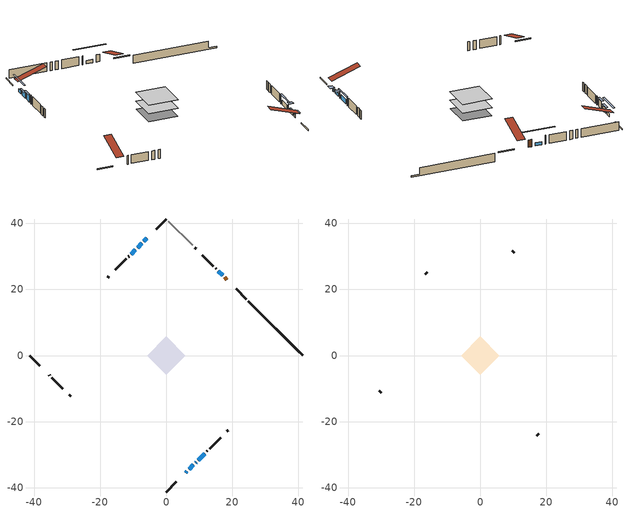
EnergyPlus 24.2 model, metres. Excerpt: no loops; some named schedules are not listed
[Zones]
conditioned space
 floor outside (Floor1 construction): -1.45,0 0,1.45 1.45,0 0,-1.45 z1.28
 floor adiabatic (AdiabaticFloorConstruction): -5.82,0 0,5.82 5.82,0 0,-5.82 z1.28
 floor foundation (Slab1 construction): -5.64,0 0,5.64 5.64,0 0,-5.64 z-1.01
 wall outside (RimJoist1 construction): 0,-41.32 3.08,-38.24 / -41.32,0 -38.24,-3.08 / 0,41.32 -3.08,38.24 / 24.24,17.08 21.16,20.16 z1.28:1.58
 wall outside (AdiabaticWallConstruction 1): 18.35,22.97 17.69,23.63 z1.28:3.31
 wall outside (AdiabaticWallConstruction): 5.89,-35.43 6.27,-35.05 z1.28:2.17; -5.89,35.43 -6.75,34.57 / 6.92,-34.4 8.22,-33.1 / 17.04,24.28 15.74,25.58 z1.28:2.2; 8.87,-32.45 9.02,-32.3 z1.28:2.93; -7.41,33.91 -8.68,32.64 z1.28:2.73; -9.34,31.98 -10.62,30.7 z1.28:3.36; 9.67,-31.65 11.61,-29.71 z1.28:2.58
 wall outside (Wall1 construction): 12.27,-29.05 12.44,-28.88 / -35.43,-5.89 -35.26,-6.06 / -11.27,30.05 -11.44,29.88 / 15.09,26.23 14.92,26.4 z1.28:3.72
 wall outside (Wall2 construction): 13.1,-28.22 16.42,-24.9 / -34.6,-6.72 -31.28,-10.04 / -12.1,29.22 -15.43,25.89 / 14.26,27.06 10.93,30.39 z1.28:3.72
 wall outside (Wall4 construction): 18.34,-22.98 18.72,-22.6 / -29.37,-11.95 -28.98,-12.34 / -17.34,23.98 -17.73,23.59 / 9.02,32.3 8.63,32.69 z1.28:3.72
 wall foundation (FoundationWall1 construction): 24.9,16.42,-1.01 24.9,16.42,1.28 39.68,1.64,1.28 39.68,1.64,-0.64 41.32,0,-0.64 41.32,0,-1.01
 wall adiabatic (Wall5 construction): 7.98,33.34 0.66,40.66 z1.28:3.72
 window (WindowConstruction 3): 5.89,-35.43 6.27,-35.05 z1.28:2.17
 window (WindowConstruction 6): -5.89,35.43 -6.75,34.57 z1.28:2.19
 window (WindowConstruction 7): 6.92,-34.4 8.22,-33.1 z1.28:2.19
 window (WindowConstruction 4): 8.87,-32.45 9.02,-32.3 z1.28:2.93
 window (WindowConstruction): -7.41,33.91 -8.68,32.64 z1.28:2.73
 window (WindowConstruction 1): -9.34,31.98 -10.62,30.7 z1.28:3.36
 window (WindowConstruction 2): 9.67,-31.65 11.61,-29.71 z1.28:2.58
 window (WindowConstruction 5): 17.04,24.28 15.74,25.58 z1.28:2.19
 door (Door): 18.35,22.97 17.69,23.63 z1.28:3.31
 ceiling adiabatic (AdiabaticFloorConstruction): 0,-5.82 5.82,0 0,5.82 -5.82,0 z1.28
attic - vented
 floor to conditioned space (Floor2 construction Reversed): -5.82,0 0,5.82 5.82,0 0,-5.82 z3.72
 wall outside (Wall3 construction): 17.08,-24.24 17.68,-23.64 / -30.62,-10.7 -30.02,-11.3 / -16.08,25.24 -16.68,24.64 / 10.28,31.04 9.68,31.64 z1.28:3.72
 roof outside (Roof1 construction): 5.23,-36.09,3.72 -0.44,-30.42,6.39 -1.93,-31.91,6.39 3.74,-37.58,3.72; -36.09,-5.23,3.72 -30.42,0.44,6.39 -31.91,1.93,6.39 -37.58,-3.74,3.72; -5.23,36.09,3.72 0.44,30.42,6.39 1.93,31.91,6.39 -3.74,37.58,3.72; 19.01,22.31,3.72 13.34,16.64,6.39 14.83,15.15,6.39 20.5,20.82,3.72
shading: 6.59,-34.73 5.56,-35.76 6.42,-36.62 7.45,-35.59 z2.63; -8.69,32.63 -3.95,37.37 -4.28,37.7 -9.01,32.96 z4.93; 8.32,-33 6.82,-34.5 7.14,-34.83 8.65,-33.32 z2.34; 9.34,-31.98 8.55,-32.77 9.41,-33.64 10.2,-32.84 z3.39; -8.89,32.43 -7.2,34.12 -7.52,34.45 -9.22,32.75 z3.03; -10.83,30.49 -9.13,32.19 -9.45,32.52 -11.15,30.82 z3.66; 12.48,-28.84 8.81,-32.51 9.02,-32.72 12.69,-29.06 z3.79; 13.15,28.17 19.62,21.7 19.84,21.91 13.37,28.38 z5.86
[Building]
Building 1: Terrain=Suburbs
[Site:Location]
Montreal Mirabel Intl AP_QC: Latitude {deg}=45.68; Longitude {deg}=-74.03; Time Zone {hr}=-5; Elevation {m}=82; Keep Site Location Information=Yes
[Site:GroundTemperature:Shallow]
0.642858, -1.75623, -1.94836, -0.80987, 3.76054, 8.30966, 12.2535, 14.7518, 14.9641, 12.9321, 9.08883, 4.67926
[Site:WaterMainsTemperature]
Calculation Method=Schedule; Temperature Schedule=mains temperature schedule
[Material] Roughness=Rough; Thermal Absorptance=0.9
Name | Thickness {m} | Conductivity {W/m-K} | Density {kg/m3} | Specific Heat {J/kg-K} | Solar Absorptance | Visible Absorptance
asphalt or fiberglass shingles | 0.00635 | 0.162714 | 1121.4 | 1465.45 | 0.4 | 0.4
ceiling loosefill ins | 0.338667 | 0.0480833 | 16.02 | 1046.75 | 0.7 | 0.7
ceiling stud and cavity | 0.1397 | 0.087088 | 65.682 | 1177.47 | 0.7 | 0.7
concrete 4.0 in. | 0.1016 | 1.803125 | 2242.8 | 837.4 | 0.7 | 0.7
concrete 8.0 in. | 0.2032 | 1.803125 | 2242.8 | 837.4 | 0.7 | 0.7
door material | 0.04445 | 0.188738 | 512.64 | 1214.23 | 0.7 | 0.7
floor covering | 0.0127 | 0.0433444 | 54.468 | 1339.84 | 0.6 | 0.6
floor rigid ins | 0.103632 | 0.029427 | 32.04 | 1214.23 | 0.7 | 0.7
floor rigid ins 1; wall rigid ins | 0.512978 | 0.029427 | 32.04 | 1214.23 | 0.7 | 0.7
floor stud and cavity | 0.1397 | 0.205966 | 92.3553 | 1139.71 | 0.7 | 0.7
floor stud and cavity 1 | 0.1397 | 1.75129 | 37.0049 | 1207.88 | 0.7 | 0.7
furniture material conditioned space 1 | 0.1524 | 0.115458 | 640.8 | 1214.23 | 0.6 | 0.6
gypsum board | 0.0127 | 0.160291 | 801 | 837.4 | 0.6 | 0.6
osb sheathing 0.5 in. | 0.0127 | 0.115458 | 512.64 | 1214.23 | 0.7 | 0.7
osb sheathing 0.5 in. 1 | 0.0127 | 0.115458 | 512.64 | 1214.23 | 0.4 | 0.4
osb sheathing 0.75 in. | 0.01905 | 0.115458 | 512.64 | 1214.23 | 0.7 | 0.7
osb sheathing 2.0 in. | 0.0508 | 0.115458 | 512.64 | 1214.23 | 0.7 | 0.7
rim joist stud and cavity | 0.0508 | 0.0291244 | 125.044 | 1163.47 | 0.6 | 0.6
wall stud and cavity | 0.1397 | 0.11824 | 139.0536 | 1170.24 | 0.7 | 0.7
wall stud and cavity 1 | 0.1397 | 0.094676 | 139.0536 | 1170.24 | 0.7 | 0.7
wall stud and cavity 2 | 0.0889 | 6.1454 | 50.32683 | 1063.81 | 0.6 | 0.6
wall stud and cavity 3 | 0.1397 | 0.12276 | 139.0536 | 1170.24 | 0.7 | 0.7
wall stud and cavity 4 | 0.1397 | 0.0852601 | 139.0536 | 1170.24 | 0.7 | 0.7
wall stud and cavity 5 | 0.0889 | 0.380278 | 52.3479 | 1209.89 | 0.7 | 0.7
wall stud and cavity 6 | 0.0889 | 0.391764 | 83.0341 | 1211.67 | 0.7 | 0.7
wood siding | 0.0254 | 0.102417 | 544.68 | 1172.36 | 0.4 | 0.4
wood siding 1 | 0.00254 | 0.102417 | 544.68 | 1172.36 | 0.4 | 0.4
wood siding 2; wood siding 3; wood siding 4 | 0.0254 | 0.102417 | 544.68 | 1172.36 | 0.7 | 0.7
[WindowMaterial:SimpleGlazingSystem]
Name | U-Factor {W/m2-K} | Solar Heat Gain Coefficient
WindowMaterial | 6.88685 | 0.78
WindowMaterial 1 | 1.79538 | 0.39
WindowMaterial 2 | 7.14236 | 0.74
WindowMaterial 3 | 4.33629 | 0.65
WindowMaterial 4 | 5.66892 | 0.55
WindowMaterial 5 | 7.30361 | 0.72
WindowMaterial 6 | 7.168475 | 0.74
[Construction]
AdiabaticFloorConstruction: floor stud and cavity 1, floor rigid ins 1, osb sheathing 0.75 in., floor covering
AdiabaticWallConstruction: wood siding 3, wall rigid ins, wall stud and cavity 5, gypsum board
AdiabaticWallConstruction 1: wood siding 4, wall rigid ins, wall stud and cavity 5, gypsum board
Door: door material
Floor1 construction: floor stud and cavity, floor rigid ins, osb sheathing 0.75 in., floor covering
Floor2 construction Reversed: gypsum board, ceiling stud and cavity, ceiling loosefill ins
FoundationWall1 construction: concrete 8.0 in.
furniture construction conditioned space 1: furniture material conditioned space 1
PartitionWallConstruction: gypsum board, wall stud and cavity 6, gypsum board
RimJoist1 construction: wood siding 2, osb sheathing 2.0 in., rim joist stud and cavity
Roof1 construction: asphalt or fiberglass shingles
Slab1 construction: concrete 4.0 in.
Wall1 construction: wood siding, osb sheathing 0.5 in., wall stud and cavity, gypsum board
Wall2 construction: wood siding, osb sheathing 0.5 in., wall stud and cavity 1, gypsum board
Wall3 construction: wood siding 1, wall stud and cavity 2
Wall4 construction: wood siding, osb sheathing 0.5 in., wall stud and cavity 3, gypsum board
Wall5 construction: osb sheathing 0.5 in. 1, wall stud and cavity 4, gypsum board
WindowConstruction: WindowMaterial
WindowConstruction 1: WindowMaterial 1
WindowConstruction 2: WindowMaterial 2
WindowConstruction 3: WindowMaterial 3
WindowConstruction 4: WindowMaterial 4
WindowConstruction 5; WindowConstruction 7: WindowMaterial 5
WindowConstruction 6: WindowMaterial 6
[Zone] Multiplier=1; Part of Total Floor Area=Yes
Name | Volume {m3}
attic - vented | 29.4299
conditioned space | 325.4
[Space]
Name | Zone | Volume {m3}
attic - vented 1 | attic - vented | 29.4299
conditioned space 1 | conditioned space | 325.4
[ZoneInfiltration:EffectiveLeakageArea]
infil attic - vented 1: Zone or Space=attic - vented 1; Schedule=Always On Discrete; Effective Air Leakage Area {cm2}=3129.69; Stack Coefficient=0.000355475; Wind Coefficient=1.27387e-05
[ZoneMixing]
whole house fan mix: Zone or Space=attic - vented; Schedule=Always On Continuous; Design Flow Rate Calculation Method=Flow/Zone; Design Flow Rate {m3/s}=0; Source Zone or Space=conditioned space
[SurfaceProperty:ExposedFoundationPerimeter]
Slab1: Exposed Perimeter Calculation Method=TotalExposedPerimeter; Total Exposed Perimeter {m}=23.226
[InternalMass] Zone or ZoneList=conditioned space; Space or SpaceList=conditioned space 1
Name | Construction | Surface Area {m2}
furniture mass conditioned space 1 | furniture construction conditioned space 1 | 54.2478
partition wall mass | PartitionWallConstruction | 135.619
[Lights]
interior lighting: Zone or ZoneList or Space or SpaceList=conditioned space 1; Schedule=interior lighting schedule; Design Level Calculation Method=LightingLevel; Lighting Level {W}=343.2; Return Air Fraction=0; Fraction Radiant=0.6; Fraction Visible=0.2; Fraction Replaceable=1
[People]
occupants: Zone or ZoneList or Space or SpaceList=conditioned space 1; Number of People Schedule=occupants schedule; Number of People Calculation Method=People; Number of People=3; Fraction Radiant=0.314171; Sensible Heat Fraction=0.56303; Activity Level Schedule=occupants activity schedule; Carbon Dioxide Generation Rate {m3/s-W}=0; Enable ASHRAE 55 Comfort Warnings=No; Mean Radiant Temperature Calculation Type=EnclosureAveraged
[ElectricEquipment] Zone or ZoneList or Space or SpaceList=conditioned space 1; Design Level Calculation Method=EquipmentLevel
Name | Schedule | Design Level {W} | Fraction Latent | Fraction Radiant | Fraction Lost
clothes dryer | clothes dryer schedule | 140.772 | 0.015 | 0.081 | 0.85
clothes washer | clothes washer schedule | 32.1985 | 0.03 | 0.162 | 0.7
cooking range | cooking range schedule | 208.969 | 0.08 | 0.432 | 0.2
dishwasher | dishwasher schedule | 66.8632 | 0.3 | 0.18 | 0.4
fridge | fridge schedule | 72.9452 | 0 | 0.6 | 0
mech vent bath fan 0 | mech vent bath fan 0 schedule | 50.2 | 0 | 0 | 1
mech vent bath fan 1 | mech vent bath fan 1 schedule | 50.2 | 0 | 0 | 1
mech vent house fan | mech vent house fan schedule | 0 | 0 | 0 | 1
mech vent house fan cfis | mech vent house fan cfis schedule | 0 | 0 | 0 | 0
mech vent range fan 0 | mech vent range fan 0 schedule | 57 | 0 | 0 | 1
misc plug loads | misc plug loads schedule | 494.7 | 0.045 | 0.513 | 0.1
whole house fan | Always On Discrete | 0 | 0 | 0 | 1
[OtherEquipment] Zone or ZoneList or Space or SpaceList=conditioned space 1; Design Level Calculation Method=EquipmentLevel
Name | Fuel Type | Schedule | Design Level {W} | Fraction Latent | Fraction Radiant | Fraction Lost
clothes dryer 1 | Electricity | clothes dryer schedule | 0 | 0.015 | 0.081 | 0.85
cooking range 1 | Electricity | cooking range schedule | 0 | 0.08 | 0.432 | 0.2
general water use latent | None | general water use schedule | 59.3978 | 1 | 0 | 0
general water use sensible | None | general water use schedule | -58.539 | 0 | 0.6 | 0
mech vent house fan latent load | None | Always On Discrete | 0 | 1 | 0 | 0
mech vent house fan sensible load | None | Always On Discrete | 0 | 0 | 0 | 0
water heater energy adjustment1 | Electricity | Always On Discrete | 0.01 | 0 | 0 | 1
[ZoneInfiltration:DesignFlowRate] Zone or ZoneList or Space or SpaceList=conditioned space 1; Schedule=Always On Discrete; Design Flow Rate Calculation Method=Flow/Zone; Design Flow Rate {m3/s}=0
infil flow; natural vent flow; whole house fan flow
[ZoneControl:Thermostat]
conditioned space Thermostat: Zone or ZoneList=conditioned space; Control Type Schedule=conditioned space Thermostat Schedule; Control 1=conditioned space temperature setpoint; Temperature Difference Between Cutout And Setpoint {deltaC}=0
[ThermostatSetpoint:DualSetpoint]
conditioned space temperature setpoint: Heating Setpoint Temperature Schedule=heating setpoint; Cooling Setpoint Temperature Schedule=cooling setpoint
[Zone equipment]
conditioned space: electric baseboard
[Foundation:Kiva]
Foundation Kiva 1: Initial Indoor Air Temperature {C}=18; Wall Height Above Grade {m}=1.28001; Wall Depth Below Slab {m}=0.2032
[Foundation:Kiva:Settings]
Soil Conductivity {W/m-K}=0.849921; Soil Density {kg/m3}=1842.3; Soil Specific Heat {J/kg-K}=418.7; Ground Solar Absorptivity=0.9; Ground Thermal Absorptivity=0.9; Ground Surface Roughness {m}=0.03; Far-Field Width {m}=40; Deep-Ground Boundary Condition=ZeroFlux; Deep-Ground Depth {m}=40; Minimum Cell Dimension {m}=0.2; Maximum Cell Growth Coefficient=3; Simulation Timestep=Timestep
[Exterior:Lights]
exterior lighting: Schedule=exterior lighting schedule; Design Level {W}=75.6
[EnergyManagementSystem:Sensor] Output:Variable or Output:Meter Index Key=conditioned space
Name | Output:Variable or Output:Meter
conditioned_space_clg_unmet_s | Zone Cooling Setpoint Not Met Time
conditioned_space_htg_unmet_s | Zone Heating Setpoint Not Met Time
fridge_tin_s; tin_s; tin_s_1 | Zone Mean Air Temperature
tout_s | Zone Outdoor Air Drybulb Temperature
win_s | Zone Air Humidity Ratio
[Schedule:Constant]
Name | Hourly Value
Always On Continuous; mech vent house fan schedule; mech vent house fan cfis schedule; Always On Discrete | 1
occupants activity schedule | 117.228
fridge schedule | 0
[Schedule:Week:Daily]
interior lighting schedule Week Rule - Jan1-Jan27: interior lighting schedule day, interior lighting schedule day, interior lighting schedule day, interior lighting schedule day, interior lighting schedule day, interior lighting schedule day, interior lighting schedule day, interior lighting schedule default day, interior lighting schedule default day, interior lighting schedule default day, interior lighting schedule default day, interior lighting schedule default day
interior lighting schedule Week Rule - Jan28-Feb3: interior lighting schedule day, interior lighting schedule day, interior lighting schedule day, interior lighting schedule day, interior lighting schedule day 1, interior lighting schedule day 1, interior lighting schedule day 1, interior lighting schedule default day, interior lighting schedule default day, interior lighting schedule default day, interior lighting schedule default day, interior lighting schedule default day
interior lighting schedule Week Rule - Feb4-Feb24: interior lighting schedule day 1, interior lighting schedule day 1, interior lighting schedule day 1, interior lighting schedule day 1, interior lighting schedule day 1, interior lighting schedule day 1, interior lighting schedule day 1, interior lighting schedule default day, interior lighting schedule default day, interior lighting schedule default day, interior lighting schedule default day, interior lighting schedule default day
interior lighting schedule Week Rule - Feb25-Mar3: interior lighting schedule day 1, interior lighting schedule day 1, interior lighting schedule day 1, interior lighting schedule day 1, interior lighting schedule day 2, interior lighting schedule day 2, interior lighting schedule day 2, interior lighting schedule default day, interior lighting schedule default day, interior lighting schedule default day, interior lighting schedule default day, interior lighting schedule default day
interior lighting schedule Week Rule - Mar4-Mar31: interior lighting schedule day 2, interior lighting schedule day 2, interior lighting schedule day 2, interior lighting schedule day 2, interior lighting schedule day 2, interior lighting schedule day 2, interior lighting schedule day 2, interior lighting schedule default day, interior lighting schedule default day, interior lighting schedule default day, interior lighting schedule default day, interior lighting schedule default day
interior lighting schedule Week Rule - Apr1-Apr28: interior lighting schedule day 3, interior lighting schedule day 3, interior lighting schedule day 3, interior lighting schedule day 3, interior lighting schedule day 3, interior lighting schedule day 3, interior lighting schedule day 3, interior lighting schedule default day, interior lighting schedule default day, interior lighting schedule default day, interior lighting schedule default day, interior lighting schedule default day
interior lighting schedule Week Rule - Apr29-May5: interior lighting schedule day 3, interior lighting schedule day 3, interior lighting schedule day 4, interior lighting schedule day 4, interior lighting schedule day 4, interior lighting schedule day 4, interior lighting schedule day 4, interior lighting schedule default day, interior lighting schedule default day, interior lighting schedule default day, interior lighting schedule default day, interior lighting schedule default day
interior lighting schedule Week Rule - May6-May26: interior lighting schedule day 4, interior lighting schedule day 4, interior lighting schedule day 4, interior lighting schedule day 4, interior lighting schedule day 4, interior lighting schedule day 4, interior lighting schedule day 4, interior lighting schedule default day, interior lighting schedule default day, interior lighting schedule default day, interior lighting schedule default day, interior lighting schedule default day
interior lighting schedule Week Rule - May27-Jun2: interior lighting schedule day 4, interior lighting schedule day 4, interior lighting schedule day 4, interior lighting schedule day 4, interior lighting schedule day 4, interior lighting schedule day 5, interior lighting schedule day 5, interior lighting schedule default day, interior lighting schedule default day, interior lighting schedule default day, interior lighting schedule default day, interior lighting schedule default day
interior lighting schedule Week Rule - Jun3-Jun30: interior lighting schedule day 5, interior lighting schedule day 5, interior lighting schedule day 5, interior lighting schedule day 5, interior lighting schedule day 5, interior lighting schedule day 5, interior lighting schedule day 5, interior lighting schedule default day, interior lighting schedule default day, interior lighting schedule default day, interior lighting schedule default day, interior lighting schedule default day
interior lighting schedule Week Rule - Jul1-Jul28: interior lighting schedule day 6, interior lighting schedule day 6, interior lighting schedule day 6, interior lighting schedule day 6, interior lighting schedule day 6, interior lighting schedule day 6, interior lighting schedule day 6, interior lighting schedule default day, interior lighting schedule default day, interior lighting schedule default day, interior lighting schedule default day, interior lighting schedule default day
interior lighting schedule Week Rule - Jul29-Aug4: interior lighting schedule day 6, interior lighting schedule day 6, interior lighting schedule day 6, interior lighting schedule day 7, interior lighting schedule day 7, interior lighting schedule day 7, interior lighting schedule day 7, interior lighting schedule default day, interior lighting schedule default day, interior lighting schedule default day, interior lighting schedule default day, interior lighting schedule default day
interior lighting schedule Week Rule - Aug5-Aug25: interior lighting schedule day 7, interior lighting schedule day 7, interior lighting schedule day 7, interior lighting schedule day 7, interior lighting schedule day 7, interior lighting schedule day 7, interior lighting schedule day 7, interior lighting schedule default day, interior lighting schedule default day, interior lighting schedule default day, interior lighting schedule default day, interior lighting schedule default day
interior lighting schedule Week Rule - Aug26-Sep1: interior lighting schedule day 7, interior lighting schedule day 7, interior lighting schedule day 7, interior lighting schedule day 7, interior lighting schedule day 7, interior lighting schedule day 7, interior lighting schedule day 8, interior lighting schedule default day, interior lighting schedule default day, interior lighting schedule default day, interior lighting schedule default day, interior lighting schedule default day
interior lighting schedule Week Rule - Sep2-Sep29: interior lighting schedule day 8, interior lighting schedule day 8, interior lighting schedule day 8, interior lighting schedule day 8, interior lighting schedule day 8, interior lighting schedule day 8, interior lighting schedule day 8, interior lighting schedule default day, interior lighting schedule default day, interior lighting schedule default day, interior lighting schedule default day, interior lighting schedule default day
interior lighting schedule Week Rule - Sep30-Oct6: interior lighting schedule day 8, interior lighting schedule day 9, interior lighting schedule day 9, interior lighting schedule day 9, interior lighting schedule day 9, interior lighting schedule day 9, interior lighting schedule day 9, interior lighting schedule default day, interior lighting schedule default day, interior lighting schedule default day, interior lighting schedule default day, interior lighting schedule default day
interior lighting schedule Week Rule - Oct7-Oct27: interior lighting schedule day 9, interior lighting schedule day 9, interior lighting schedule day 9, interior lighting schedule day 9, interior lighting schedule day 9, interior lighting schedule day 9, interior lighting schedule day 9, interior lighting schedule default day, interior lighting schedule default day, interior lighting schedule default day, interior lighting schedule default day, interior lighting schedule default day
interior lighting schedule Week Rule - Oct28-Nov3: interior lighting schedule day 9, interior lighting schedule day 9, interior lighting schedule day 9, interior lighting schedule day 9, interior lighting schedule day 10, interior lighting schedule day 10, interior lighting schedule day 10, interior lighting schedule default day, interior lighting schedule default day, interior lighting schedule default day, interior lighting schedule default day, interior lighting schedule default day
interior lighting schedule Week Rule - Nov4-Nov24: interior lighting schedule day 10, interior lighting schedule day 10, interior lighting schedule day 10, interior lighting schedule day 10, interior lighting schedule day 10, interior lighting schedule day 10, interior lighting schedule day 10, interior lighting schedule default day, interior lighting schedule default day, interior lighting schedule default day, interior lighting schedule default day, interior lighting schedule default day
interior lighting schedule Week Rule - Nov25-Dec1: interior lighting schedule day 10, interior lighting schedule day 10, interior lighting schedule day 10, interior lighting schedule day 10, interior lighting schedule day 10, interior lighting schedule day 10, interior lighting schedule day 11, interior lighting schedule default day, interior lighting schedule default day, interior lighting schedule default day, interior lighting schedule default day, interior lighting schedule default day
interior lighting schedule Week Rule - Dec2-Dec31: interior lighting schedule day 11, interior lighting schedule day 11, interior lighting schedule day 11, interior lighting schedule day 11, interior lighting schedule day 11, interior lighting schedule day 11, interior lighting schedule day 11, interior lighting schedule default day, interior lighting schedule default day, interior lighting schedule default day, interior lighting schedule default day, interior lighting schedule default day
occupants schedule Week Rule - Jan1-Dec31: occupants schedule day, occupants schedule day, occupants schedule day, occupants schedule day, occupants schedule day, occupants schedule day, occupants schedule day, occupants schedule default day, occupants schedule default day, occupants schedule default day, occupants schedule default day, occupants schedule default day
clothes dryer schedule Week Rule - Jan1-Dec31: clothes dryer schedule day, clothes dryer schedule day, clothes dryer schedule day, clothes dryer schedule day, clothes dryer schedule day, clothes dryer schedule day, clothes dryer schedule day, clothes dryer schedule default day, clothes dryer schedule default day, clothes dryer schedule default day, clothes dryer schedule default day, clothes dryer schedule default day
clothes washer schedule Week Rule - Jan1-Dec31: clothes washer schedule day, clothes washer schedule day, clothes washer schedule day, clothes washer schedule day, clothes washer schedule day, clothes washer schedule day, clothes washer schedule day, clothes washer schedule default day, clothes washer schedule default day, clothes washer schedule default day, clothes washer schedule default day, clothes washer schedule default day
cooking range schedule Week Rule - Jan1-Dec31: cooking range schedule day, cooking range schedule day, cooking range schedule day, cooking range schedule day, cooking range schedule day, cooking range schedule day, cooking range schedule day, cooking range schedule default day, cooking range schedule default day, cooking range schedule default day, cooking range schedule default day, cooking range schedule default day
dishwasher schedule Week Rule - Jan1-Dec31: dishwasher schedule day, dishwasher schedule day, dishwasher schedule day, dishwasher schedule day, dishwasher schedule day, dishwasher schedule day, dishwasher schedule day, dishwasher schedule default day, dishwasher schedule default day, dishwasher schedule default day, dishwasher schedule default day, dishwasher schedule default day
mech vent bath fan 0 schedule Week Rule - Jan1-Dec31: mech vent bath fan 0 schedule day, mech vent bath fan 0 schedule day, mech vent bath fan 0 schedule day, mech vent bath fan 0 schedule day, mech vent bath fan 0 schedule day, mech vent bath fan 0 schedule day, mech vent bath fan 0 schedule day, mech vent bath fan 0 schedule default day, mech vent bath fan 0 schedule default day, mech vent bath fan 0 schedule default day, mech vent bath fan 0 schedule default day, mech vent bath fan 0 schedule default day
mech vent bath fan 1 schedule Week Rule - Jan1-Dec31: mech vent bath fan 1 schedule day, mech vent bath fan 1 schedule day, mech vent bath fan 1 schedule day, mech vent bath fan 1 schedule day, mech vent bath fan 1 schedule day, mech vent bath fan 1 schedule day, mech vent bath fan 1 schedule day, mech vent bath fan 1 schedule default day, mech vent bath fan 1 schedule default day, mech vent bath fan 1 schedule default day, mech vent bath fan 1 schedule default day, mech vent bath fan 1 schedule default day
mech vent range fan 0 schedule Week Rule - Jan1-Dec31: mech vent range fan 0 schedule day, mech vent range fan 0 schedule day, mech vent range fan 0 schedule day, mech vent range fan 0 schedule day, mech vent range fan 0 schedule day, mech vent range fan 0 schedule day, mech vent range fan 0 schedule day, mech vent range fan 0 schedule default day, mech vent range fan 0 schedule default day, mech vent range fan 0 schedule default day, mech vent range fan 0 schedule default day, mech vent range fan 0 schedule default day
misc plug loads schedule Week Rule - Jan1-Dec31: misc plug loads schedule day, misc plug loads schedule day, misc plug loads schedule day, misc plug loads schedule day, misc plug loads schedule day, misc plug loads schedule day, misc plug loads schedule day, misc plug loads schedule default day, misc plug loads schedule default day, misc plug loads schedule default day, misc plug loads schedule default day, misc plug loads schedule default day
general water use schedule Week Rule - Jan1-Dec31: general water use schedule day, general water use schedule day, general water use schedule day, general water use schedule day, general water use schedule day, general water use schedule day, general water use schedule day, general water use schedule default day, general water use schedule default day, general water use schedule default day, general water use schedule default day, general water use schedule default day
exterior lighting schedule Week Rule - Jan1-Jan27: exterior lighting schedule day, exterior lighting schedule day, exterior lighting schedule day, exterior lighting schedule day, exterior lighting schedule day, exterior lighting schedule day, exterior lighting schedule day, exterior lighting schedule default day, exterior lighting schedule default day, exterior lighting schedule default day, exterior lighting schedule default day, exterior lighting schedule default day
exterior lighting schedule Week Rule - Jan28-Feb3: exterior lighting schedule day, exterior lighting schedule day, exterior lighting schedule day, exterior lighting schedule day, exterior lighting schedule day 1, exterior lighting schedule day 1, exterior lighting schedule day 1, exterior lighting schedule default day, exterior lighting schedule default day, exterior lighting schedule default day, exterior lighting schedule default day, exterior lighting schedule default day
exterior lighting schedule Week Rule - Feb4-Feb24: exterior lighting schedule day 1, exterior lighting schedule day 1, exterior lighting schedule day 1, exterior lighting schedule day 1, exterior lighting schedule day 1, exterior lighting schedule day 1, exterior lighting schedule day 1, exterior lighting schedule default day, exterior lighting schedule default day, exterior lighting schedule default day, exterior lighting schedule default day, exterior lighting schedule default day
exterior lighting schedule Week Rule - Feb25-Mar3: exterior lighting schedule day 1, exterior lighting schedule day 1, exterior lighting schedule day 1, exterior lighting schedule day 1, exterior lighting schedule day 2, exterior lighting schedule day 2, exterior lighting schedule day 2, exterior lighting schedule default day, exterior lighting schedule default day, exterior lighting schedule default day, exterior lighting schedule default day, exterior lighting schedule default day
exterior lighting schedule Week Rule - Mar4-Mar31: exterior lighting schedule day 2, exterior lighting schedule day 2, exterior lighting schedule day 2, exterior lighting schedule day 2, exterior lighting schedule day 2, exterior lighting schedule day 2, exterior lighting schedule day 2, exterior lighting schedule default day, exterior lighting schedule default day, exterior lighting schedule default day, exterior lighting schedule default day, exterior lighting schedule default day
exterior lighting schedule Week Rule - Apr1-Apr28: exterior lighting schedule day 3, exterior lighting schedule day 3, exterior lighting schedule day 3, exterior lighting schedule day 3, exterior lighting schedule day 3, exterior lighting schedule day 3, exterior lighting schedule day 3, exterior lighting schedule default day, exterior lighting schedule default day, exterior lighting schedule default day, exterior lighting schedule default day, exterior lighting schedule default day
exterior lighting schedule Week Rule - Apr29-May5: exterior lighting schedule day 3, exterior lighting schedule day 3, exterior lighting schedule day 4, exterior lighting schedule day 4, exterior lighting schedule day 4, exterior lighting schedule day 4, exterior lighting schedule day 4, exterior lighting schedule default day, exterior lighting schedule default day, exterior lighting schedule default day, exterior lighting schedule default day, exterior lighting schedule default day
exterior lighting schedule Week Rule - May6-May26: exterior lighting schedule day 4, exterior lighting schedule day 4, exterior lighting schedule day 4, exterior lighting schedule day 4, exterior lighting schedule day 4, exterior lighting schedule day 4, exterior lighting schedule day 4, exterior lighting schedule default day, exterior lighting schedule default day, exterior lighting schedule default day, exterior lighting schedule default day, exterior lighting schedule default day
exterior lighting schedule Week Rule - May27-Jun2: exterior lighting schedule day 4, exterior lighting schedule day 4, exterior lighting schedule day 4, exterior lighting schedule day 4, exterior lighting schedule day 4, exterior lighting schedule day 5, exterior lighting schedule day 5, exterior lighting schedule default day, exterior lighting schedule default day, exterior lighting schedule default day, exterior lighting schedule default day, exterior lighting schedule default day
exterior lighting schedule Week Rule - Jun3-Jun30: exterior lighting schedule day 5, exterior lighting schedule day 5, exterior lighting schedule day 5, exterior lighting schedule day 5, exterior lighting schedule day 5, exterior lighting schedule day 5, exterior lighting schedule day 5, exterior lighting schedule default day, exterior lighting schedule default day, exterior lighting schedule default day, exterior lighting schedule default day, exterior lighting schedule default day
exterior lighting schedule Week Rule - Jul1-Jul28: exterior lighting schedule day 6, exterior lighting schedule day 6, exterior lighting schedule day 6, exterior lighting schedule day 6, exterior lighting schedule day 6, exterior lighting schedule day 6, exterior lighting schedule day 6, exterior lighting schedule default day, exterior lighting schedule default day, exterior lighting schedule default day, exterior lighting schedule default day, exterior lighting schedule default day
exterior lighting schedule Week Rule - Jul29-Aug4: exterior lighting schedule day 6, exterior lighting schedule day 6, exterior lighting schedule day 6, exterior lighting schedule day 7, exterior lighting schedule day 7, exterior lighting schedule day 7, exterior lighting schedule day 7, exterior lighting schedule default day, exterior lighting schedule default day, exterior lighting schedule default day, exterior lighting schedule default day, exterior lighting schedule default day
exterior lighting schedule Week Rule - Aug5-Aug25: exterior lighting schedule day 7, exterior lighting schedule day 7, exterior lighting schedule day 7, exterior lighting schedule day 7, exterior lighting schedule day 7, exterior lighting schedule day 7, exterior lighting schedule day 7, exterior lighting schedule default day, exterior lighting schedule default day, exterior lighting schedule default day, exterior lighting schedule default day, exterior lighting schedule default day
exterior lighting schedule Week Rule - Aug26-Sep1: exterior lighting schedule day 7, exterior lighting schedule day 7, exterior lighting schedule day 7, exterior lighting schedule day 7, exterior lighting schedule day 7, exterior lighting schedule day 7, exterior lighting schedule day 8, exterior lighting schedule default day, exterior lighting schedule default day, exterior lighting schedule default day, exterior lighting schedule default day, exterior lighting schedule default day
exterior lighting schedule Week Rule - Sep2-Sep29: exterior lighting schedule day 8, exterior lighting schedule day 8, exterior lighting schedule day 8, exterior lighting schedule day 8, exterior lighting schedule day 8, exterior lighting schedule day 8, exterior lighting schedule day 8, exterior lighting schedule default day, exterior lighting schedule default day, exterior lighting schedule default day, exterior lighting schedule default day, exterior lighting schedule default day
exterior lighting schedule Week Rule - Sep30-Oct6: exterior lighting schedule day 8, exterior lighting schedule day 9, exterior lighting schedule day 9, exterior lighting schedule day 9, exterior lighting schedule day 9, exterior lighting schedule day 9, exterior lighting schedule day 9, exterior lighting schedule default day, exterior lighting schedule default day, exterior lighting schedule default day, exterior lighting schedule default day, exterior lighting schedule default day
[Schedule:Year]
interior lighting schedule: interior lighting schedule Week Rule - Jan1-Jan27, 1, 1, 1, 27, interior lighting schedule Week Rule - Jan28-Feb3, 1, 28, 2, 3, interior lighting schedule Week Rule - Feb4-Feb24, 2, 4, 2, 24, interior lighting schedule Week Rule - Feb25-Mar3, 2, 25, 3, 3, interior lighting schedule Week Rule - Mar4-Mar31, 3, 4, 3, 31, interior lighting schedule Week Rule - Apr1-Apr28, 4, 1, 4, 28, interior lighting schedule Week Rule - Apr29-May5, 4, 29, 5, 5, interior lighting schedule Week Rule - May6-May26, 5, 6, 5, 26, interior lighting schedule Week Rule - May27-Jun2, 5, 27, 6, 2, interior lighting schedule Week Rule - Jun3-Jun30, 6, 3, 6, 30, interior lighting schedule Week Rule - Jul1-Jul28, 7, 1, 7, 28, interior lighting schedule Week Rule - Jul29-Aug4, 7, 29, 8, 4, interior lighting schedule Week Rule - Aug5-Aug25, 8, 5, 8, 25, interior lighting schedule Week Rule - Aug26-Sep1, 8, 26, 9, 1, interior lighting schedule Week Rule - Sep2-Sep29, 9, 2, 9, 29, interior lighting schedule Week Rule - Sep30-Oct6, 9, 30, 10, 6, interior lighting schedule Week Rule - Oct7-Oct27, 10, 7, 10, 27, interior lighting schedule Week Rule - Oct28-Nov3, 10, 28, 11, 3, interior lighting schedule Week Rule - Nov4-Nov24, 11, 4, 11, 24, interior lighting schedule Week Rule - Nov25-Dec1, 11, 25, 12, 1, interior lighting schedule Week Rule - Dec2-Dec31, 12, 2, 12, 31
occupants schedule: occupants schedule Week Rule - Jan1-Dec31, 1, 1, 12, 31
clothes dryer schedule: clothes dryer schedule Week Rule - Jan1-Dec31, 1, 1, 12, 31
clothes washer schedule: clothes washer schedule Week Rule - Jan1-Dec31, 1, 1, 12, 31
cooking range schedule: cooking range schedule Week Rule - Jan1-Dec31, 1, 1, 12, 31
dishwasher schedule: dishwasher schedule Week Rule - Jan1-Dec31, 1, 1, 12, 31
mech vent bath fan 0 schedule: mech vent bath fan 0 schedule Week Rule - Jan1-Dec31, 1, 1, 12, 31
mech vent bath fan 1 schedule: mech vent bath fan 1 schedule Week Rule - Jan1-Dec31, 1, 1, 12, 31
mech vent range fan 0 schedule: mech vent range fan 0 schedule Week Rule - Jan1-Dec31, 1, 1, 12, 31
misc plug loads schedule: misc plug loads schedule Week Rule - Jan1-Dec31, 1, 1, 12, 31
general water use schedule: general water use schedule Week Rule - Jan1-Dec31, 1, 1, 12, 31
exterior lighting schedule: exterior lighting schedule Week Rule - Jan1-Jan27, 1, 1, 1, 27, exterior lighting schedule Week Rule - Jan28-Feb3, 1, 28, 2, 3, exterior lighting schedule Week Rule - Feb4-Feb24, 2, 4, 2, 24, exterior lighting schedule Week Rule - Feb25-Mar3, 2, 25, 3, 3, exterior lighting schedule Week Rule - Mar4-Mar31, 3, 4, 3, 31, exterior lighting schedule Week Rule - Apr1-Apr28, 4, 1, 4, 28, exterior lighting schedule Week Rule - Apr29-May5, 4, 29, 5, 5, exterior lighting schedule Week Rule - May6-May26, 5, 6, 5, 26, exterior lighting schedule Week Rule - May27-Jun2, 5, 27, 6, 2, exterior lighting schedule Week Rule - Jun3-Jun30, 6, 3, 6, 30, exterior lighting schedule Week Rule - Jul1-Jul28, 7, 1, 7, 28, exterior lighting schedule Week Rule - Jul29-Aug4, 7, 29, 8, 4, exterior lighting schedule Week Rule - Aug5-Aug25, 8, 5, 8, 25, exterior lighting schedule Week Rule - Aug26-Sep1, 8, 26, 9, 1, exterior lighting schedule Week Rule - Sep2-Sep29, 9, 2, 9, 29, exterior lighting schedule Week Rule - Sep30-Oct6, 9, 30, 10, 6, exterior lighting schedule Week Rule - Oct7-Oct27, 10, 7, 10, 27, exterior lighting schedule Week Rule - Oct28-Nov3, 10, 28, 11, 3, exterior lighting schedule Week Rule - Nov4-Nov24, 11, 4, 11, 24, exterior lighting schedule Week Rule - Nov25-Dec1, 11, 25, 12, 1, exterior lighting schedule Week Rule - Dec2-Dec31, 12, 2, 12, 31
[Schedule:Compact]
conditioned space Thermostat Schedule: Through: 12/31, For: AllDays, Until: 24:00, 4
mains temperature schedule: Through: 01/01, For: AllDays, Until: 24:00, 5.61444, Through: 01/02, For: AllDays, Until: 24:00, 5.535, Through: 01/03, For: AllDays, Until: 24:00, 5.45667, Through: 01/04, For: AllDays, Until: 24:00, 5.37944, Through: 01/05, For: AllDays, Until: 24:00, 5.30333, Through: 01/06, For: AllDays, Until: 24:00, 5.22889, Through: 01/07, For: AllDays, Until: 24:00, 5.15611, Through: 01/08, For: AllDays, Until: 24:00, 5.08389, Through: 01/09, For: AllDays, Until: 24:00, 5.01333, Through: 01/10, For: AllDays, Until: 24:00, 4.94444, Through: 01/11, For: AllDays, Until: 24:00, 4.87667, Through: 01/12, For: AllDays, Until: 24:00, 4.81056, Through: 01/13, For: AllDays, Until: 24:00, 4.74556, Through: 01/14, For: AllDays, Until: 24:00, 4.68222, Through: 01/15, For: AllDays, Until: 24:00, 4.62056, Through: 01/16, For: AllDays, Until: 24:00, 4.56, Through: 01/17, For: AllDays, Until: 24:00, 4.50111, Through: 01/18, For: AllDays, Until: 24:00, 4.44389, Through: 01/19, For: AllDays, Until: 24:00, 4.38778, Through: 01/20, For: AllDays, Until: 24:00, 4.33389, Through: 01/21, For: AllDays, Until: 24:00, 4.28111, Through: 01/22, For: AllDays, Until: 24:00, 4.23, Through: 01/23, For: AllDays, Until: 24:00, 4.18056, Through: 01/24, For: AllDays, Until: 24:00, 4.13278, Through: 01/25, For: AllDays, Until: 24:00, 4.08667, Through: 01/26, For: AllDays, Until: 24:00, 4.04222, Through: 01/27, For: AllDays, Until: 24:00, 3.99944, Through: 01/28, For: AllDays, Until: 24:00, 3.95833, Through: 01/29, For: AllDays, Until: 24:00, 3.91889, Through: 01/30, For: AllDays, Until: 24:00, 3.88111, Through: 01/31, For: AllDays, Until: 24:00, 3.845, Through: 02/01, For: AllDays, Until: 24:00, 3.81056, Through: 02/02, For: AllDays, Until: 24:00, 3.77778, Through: 02/03, For: AllDays, Until: 24:00, 3.74722, Through: 02/04, For: AllDays, Until: 24:00, 3.71833, Through: 02/05, For: AllDays, Until: 24:00, 3.69056, Through: 02/06, For: AllDays, Until: 24:00, 3.66556, Through: 02/07, For: AllDays, Until: 24:00, 3.64167, Through: 02/08, For: AllDays, Until: 24:00, 3.61944, Through: 02/09, For: AllDays, Until: 24:00, 3.59944, Through: 02/10, For: AllDays, Until: 24:00, 3.58111, Through: 02/11, For: AllDays, Until: 24:00, 3.56444, Through: 02/12, For: AllDays, Until: 24:00, 3.55, Through: 02/13, For: AllDays, Until: 24:00, 3.53667, Through: 02/14, For: AllDays, Until: 24:00, 3.52556, Through: 02/15, For: AllDays, Until: 24:00, 3.51667, Through: 02/16, For: AllDays, Until: 24:00, 3.50889, Through: 02/17, For: AllDays, Until: 24:00, 3.50333, Through: 02/18, For: AllDays, Until: 24:00, 3.49944, Through: 02/19, For: AllDays, Until: 24:00, 3.49778, Through: 02/20, For: AllDays, Until: 24:00, 3.49778, Through: 02/21, For: AllDays, Until: 24:00, 3.49944, Through: 02/22, For: AllDays, Until: 24:00, 3.50278, Through: 02/23, For: AllDays, Until: 24:00, 3.50833, Through: 02/24, For: AllDays, Until: 24:00, 3.515, Through: 02/25, For: AllDays, Until: 24:00, 3.52444, Through: 02/26, For: AllDays, Until: 24:00, 3.535, Through: 02/27, For: AllDays, Until: 24:00, 3.54778, Through: 02/28, For: AllDays, Until: 24:00, 3.56222, Through: 03/01, For: AllDays, Until: 24:00, 3.57833, Through: 03/02, For: AllDays, Until: 24:00, 3.59667, Through: 03/03, For: AllDays, Until: 24:00, 3.61667, Through: 03/04, For: AllDays, Until: 24:00, 3.63833, Through: 03/05, For: AllDays, Until: 24:00, 3.66167, Through: 03/06, For: AllDays, Until: 24:00, 3.68667, Through: 03/07, For: AllDays, Until: 24:00, 3.71389, Through: 03/08, For: AllDays, Until: 24:00, 3.74278, Through: 03/09, For: AllDays, Until: 24:00, 3.77333, Through: 03/10, For: AllDays, Until: 24:00, 3.80556, Through: 03/11, For: AllDays, Until: 24:00, 3.83944, Through: 03/12, For: AllDays, Until: 24:00, 3.87556, Through: 03/13, For: AllDays, Until: 24:00, 3.91278, Through: 03/14, For: AllDays, Until: 24:00, 3.95222, Through: 03/15, For: AllDays, Until: 24:00, 3.99278, Through: 03/16, For: AllDays, Until: 24:00, 4.03556, Through: 03/17, For: AllDays, Until: 24:00, 4.08, Through: 03/18, For: AllDays, Until: 24:00, 4.12556, Through: 03/19, For: AllDays, Until: 24:00, 4.17333, Through: 03/20, For: AllDays, Until: 24:00, 4.22278, Through: 03/21, For: AllDays, Until: 24:00, 4.27333, Through: 03/22, For: AllDays, Until: 24:00, 4.32556, Through: 03/23, For: AllDays, Until: 24:00, 4.38, Through: 03/24, For: AllDays, Until: 24:00, 4.43556, Through: 03/25, For: AllDays, Until: 24:00, 4.49222, Through: 03/26, For: AllDays, Until: 24:00, 4.55111, Through: 03/27, For: AllDays, Until: 24:00, 4.61111, Through: 03/28, For: AllDays, Until: 24:00, 4.67278, Through: 03/29, For: AllDays, Until: 24:00, 4.73611, Through: 03/30, For: AllDays, Until: 24:00, 4.80056, Through: 03/31, For: AllDays, Until: 24:00, 4.86667, Through: 04/01, For: AllDays, Until: 24:00, 4.93444, Through: 04/02, For: AllDays, Until: 24:00, 5.00333, Through: 04/03, For: AllDays, Until: 24:00, 5.07333, Through: 04/04, For: AllDays, Until: 24:00, 5.145, Through: 04/05, For: AllDays, Until: 24:00, 5.21833, Through: 04/06, For: AllDays, Until: 24:00, 5.29222, Through: 04/07, For: AllDays, Until: 24:00, 5.36778, Through: 04/08, For: AllDays, Until: 24:00, 5.445, Through: 04/09, For: AllDays, Until: 24:00, 5.52333, Through: 04/10, For: AllDays, Until: 24:00, 5.60222, Through: 04/11, For: AllDays, Until: 24:00, 5.68278, Through: 04/12, For: AllDays, Until: 24:00, 5.765, Through: 04/13, For: AllDays, Until: 24:00, 5.84778, Through: 04/14, For: AllDays, Until: 24:00, 5.93167, Through: 04/15, For: AllDays, Until: 24:00, 6.01722, Through: 04/16, For: AllDays, Until: 24:00, 6.10333, Through: 04/17, For: AllDays, Until: 24:00, 6.19056, Through: 04/18, For: AllDays, Until: 24:00, 6.27889, Through: 04/19, For: AllDays, Until: 24:00, 6.36833, Through: 04/20, For: AllDays, Until: 24:00, 6.45833, Through: 04/21, For: AllDays, Until: 24:00, 6.55, Through: 04/22, For: AllDays, Until: 24:00, 6.64222, Through: 04/23, For: AllDays, Until: 24:00, 6.735, Through: 04/24, For: AllDays, Until: 24:00, 6.82944, Through: 04/25, For: AllDays, Until: 24:00, 6.92389, Through: 04/26, For: AllDays, Until: 24:00, 7.01944, Through: 04/27, For: AllDays, Until: 24:00, 7.11611, Through: 04/28, For: AllDays, Until: 24:00, 7.21333, Through: 04/29, For: AllDays, Until: 24:00, 7.31111, Through: 04/30, For: AllDays, Until: 24:00, 7.41, Through: 05/01, For: AllDays, Until: 24:00, 7.50944, Through: 05/02, For: AllDays, Until: 24:00, 7.60889, Through: 05/03, For: AllDays, Until: 24:00, 7.71, Through: 05/04, For: AllDays, Until: 24:00, 7.81111, Through: 05/05, For: AllDays, Until: 24:00, 7.91278, Through: 05/06, For: AllDays, Until: 24:00, 8.015, Through: 05/07, For: AllDays, Until: 24:00, 8.11778, Through: 05/08, For: AllDays, Until: 24:00, 8.22056, Through: 05/09, For: AllDays, Until: 24:00, 8.32444, Through: 05/10, For: AllDays, Until: 24:00, 8.42833, Through: 05/11, For: AllDays, Until: 24:00, 8.53278, Through: 05/12, For: AllDays, Until: 24:00, 8.63722, Through: 05/13, For: AllDays, Until: 24:00, 8.74222, Through: 05/14, For: AllDays, Until: 24:00, 8.84778, Through: 05/15, For: AllDays, Until: 24:00, 8.95333, Through: 05/16, For: AllDays, Until: 24:00, 9.05889, Through: 05/17, For: AllDays, Until: 24:00, 9.165, Through: 05/18, For: AllDays, Until: 24:00, 9.27111, Through: 05/19, For: AllDays, Until: 24:00, 9.37722, Through: 05/20, For: AllDays, Until: 24:00, 9.48389, Through: 05/21, For: AllDays, Until: 24:00, 9.59, Through: 05/22, For: AllDays, Until: 24:00, 9.69667, Through: 05/23, For: AllDays, Until: 24:00, 9.80278, Through: 05/24, For: AllDays, Until: 24:00, 9.90944, Through: 05/25, For: AllDays, Until: 24:00, 10.0156, Through: 05/26, For: AllDays, Until: 24:00, 10.1217, Through: 05/27, For: AllDays, Until: 24:00, 10.2278, Through: 05/28, For: AllDays, Until: 24:00, 10.3339, Through: 05/29, For: AllDays, Until: 24:00, 10.4394, Through: 05/30, For: AllDays, Until: 24:00, 10.545, Through: 05/31, For: AllDays, Until: 24:00, 10.65, Through: 06/01, For: AllDays, Until: 24:00, 10.755, Through: 06/02, For: AllDays, Until: 24:00, 10.86, Through: 06/03, For: AllDays, Until: 24:00, 10.9639, Through: 06/04, For: AllDays, Until: 24:00, 11.0678, Through: 06/05, For: AllDays, Until: 24:00, 11.1717, Through: 06/06, For: AllDays, Until: 24:00, 11.2744, Through: 06/07, For: AllDays, Until: 24:00, 11.3772, Through: 06/08, For: AllDays, Until: 24:00, 11.4789, Through: 06/09, For: AllDays, Until: 24:00, 11.5806, Through: 06/10, For: AllDays, Until: 24:00, 11.6817, Through: 06/11, For: AllDays, Until: 24:00, 11.7822, Through: 06/12, For: AllDays, Until: 24:00, 11.8817, Through: 06/13, For: AllDays, Until: 24:00, 11.9811, Through: 06/14, For: AllDays, Until: 24:00, 12.0794, Through: 06/15, For: AllDays, Until: 24:00, 12.1772, Through: 06/16, For: AllDays, Until: 24:00, 12.2739, Through: 06/17, For: AllDays, Until: 24:00, 12.37, Through: 06/18, For: AllDays, Until: 24:00, 12.4656, Through: 06/19, For: AllDays, Until: 24:00, 12.56, Through: 06/20, For: AllDays, Until: 24:00, 12.6539, Through: 06/21, For: AllDays, Until: 24:00, 12.7467, Through: 06/22, For: AllDays, Until: 24:00, 12.8389, Through: 06/23, For: AllDays, Until: 24:00, 12.93, Through: 06/24, For: AllDays, Until: 24:00, 13.02, Through: 06/25, For: AllDays, Until: 24:00, 13.1089, Through: 06/26, For: AllDays, Until: 24:00, 13.1972, Through: 06/27, For: AllDays, Until: 24:00, 13.2839, Through: 06/28, For: AllDays, Until: 24:00, 13.37, Through: 06/29, For: AllDays, Until: 24:00, 13.455, Through: 06/30, For: AllDays, Until: 24:00, 13.5383, Through: 07/01, For: AllDays, Until: 24:00, 13.6211, Through: 07/02, For: AllDays, Until: 24:00, 13.7028, Through: 07/03, For: AllDays, Until: 24:00, 13.7828, Through: 07/04, For: AllDays, Until: 24:00, 13.8617, Through: 07/05, For: AllDays, Until: 24:00, 13.9394, Through: 07/06, For: AllDays, Until: 24:00, 14.0161, Through: 07/07, For: AllDays, Until: 24:00, 14.0911, Through: 07/08, For: AllDays, Until: 24:00, 14.165, Through: 07/09, For: AllDays, Until: 24:00, 14.2378, Through: 07/10, For: AllDays, Until: 24:00, 14.3089, Through: 07/11, For: AllDays, Until: 24:00, 14.3789, Through: 07/12, For: AllDays, Until: 24:00, 14.4472, Through: 07/13, For: AllDays, Until: 24:00, 14.5144, Through: 07/14, For: AllDays, Until: 24:00, 14.58, Through: 07/15, For: AllDays, Until: 24:00, 14.6444, Through: 07/16, For: AllDays, Until: 24:00, 14.7072, Through: 07/17, For: AllDays, Until: 24:00, 14.7683, Through: 07/18, For: AllDays, Until: 24:00, 14.8278, Through: 07/19, For: AllDays, Until: 24:00, 14.8861, Through: 07/20, For: AllDays, Until: 24:00, 14.9428, Through: 07/21, For: AllDays, Until: 24:00, 14.9978, Through: 07/22, For: AllDays, Until: 24:00, 15.0517, Through: 07/23, For: AllDays, Until: 24:00, 15.1033, Through: 07/24, For: AllDays, Until: 24:00, 15.1539, Through: 07/25, For: AllDays, Until: 24:00, 15.2028, Through: 07/26, For: AllDays, Until: 24:00, 15.2494, Through: 07/27, For: AllDays, Until: 24:00, 15.295, Through: 07/28, For: AllDays, Until: 24:00, 15.3389, Through: 07/29, For: AllDays, Until: 24:00, 15.3811, Through: 07/30, For: AllDays, Until: 24:00, 15.4211, Through: 07/31, For: AllDays, Until: 24:00, 15.46, Through: 08/01, For: AllDays, Until: 24:00, 15.4972, Through: 08/02, For: AllDays, Until: 24:00, 15.5322, Through: 08/03, For: AllDays, Until: 24:00, 15.5656, Through: 08/04, For: AllDays, Until: 24:00, 15.5978, Through: 08/05, For: AllDays, Until: 24:00, 15.6278, Through: 08/06, For: AllDays, Until: 24:00, 15.6561, Through: 08/07, For: AllDays, Until: 24:00, 15.6822, Through: 08/08, For: AllDays, Until: 24:00, 15.7072, Through: 08/09, For: AllDays, Until: 24:00, 15.73, Through: 08/10, For: AllDays, Until: 24:00, 15.7511, Through: 08/11, For: AllDays, Until: 24:00, 15.7706, Through: 08/12, For: AllDays, Until: 24:00, 15.7883, Through: 08/13, For: AllDays, Until: 24:00, 15.8039, Through: 08/14, For: AllDays, Until: 24:00, 15.8178, Through: 08/15, For: AllDays, Until: 24:00, 15.83, Through: 08/16, For: AllDays, Until: 24:00, 15.84, Through: 08/17, For: AllDays, Until: 24:00, 15.8489, Through: 08/18, For: AllDays, Until: 24:00, 15.8556, Through: 08/19, For: AllDays, Until: 24:00, 15.86, Through: 08/20, For: AllDays, Until: 24:00, 15.8633, Through: 08/21, For: AllDays, Until: 24:00, 15.8644, Through: 08/22, For: AllDays, Until: 24:00, 15.8633, Through: 08/23, For: AllDays, Until: 24:00, 15.8611, Through: 08/24, For: AllDays, Until: 24:00, 15.8567, Through: 08/25, For: AllDays, Until: 24:00, 15.8506, Through: 08/26, For: AllDays, Until: 24:00, 15.8428, Through: 08/27, For: AllDays, Until: 24:00, 15.8328, Through: 08/28, For: AllDays, Until: 24:00, 15.8211, Through: 08/29, For: AllDays, Until: 24:00, 15.8078, Through: 08/30, For: AllDays, Until: 24:00, 15.7922, Through: 08/31, For: AllDays, Until: 24:00, 15.7756, Through: 09/01, For: AllDays, Until: 24:00, 15.7567, Through: 09/02, For: AllDays, Until: 24:00, 15.7356, Through: 09/03, For: AllDays, Until: 24:00, 15.7133, Through: 09/04, For: AllDays, Until: 24:00, 15.6889, Through: 09/05, For: AllDays, Until: 24:00, 15.6628, Through: 09/06, For: AllDays, Until: 24:00, 15.635, Through: 09/07, For: AllDays, Until: 24:00, 15.6056, Through: 09/08, For: AllDays, Until: 24:00, 15.5744, Through: 09/09, For: AllDays, Until: 24:00, 15.5411, Through: 09/10, For: AllDays, Until: 24:00, 15.5061, Through: 09/11, For: AllDays, Until: 24:00, 15.47, Through: 09/12, For: AllDays, Until: 24:00, 15.4317, Through: 09/13, For: AllDays, Until: 24:00, 15.3917, Through: 09/14, For: AllDays, Until: 24:00, 15.35, Through: 09/15, For: AllDays, Until: 24:00, 15.3067, Through: 09/16, For: AllDays, Until: 24:00, 15.2617, Through: 09/17, For: AllDays, Until: 24:00, 15.215, Through: 09/18, For: AllDays, Until: 24:00, 15.1667, Through: 09/19, For: AllDays, Until: 24:00, 15.1167, Through: 09/20, For: AllDays, Until: 24:00, 15.065, Through: 09/21, For: AllDays, Until: 24:00, 15.0122, Through: 09/22, For: AllDays, Until: 24:00, 14.9572, Through: 09/23, For: AllDays, Until: 24:00, 14.9011, Through: 09/24, For: AllDays, Until: 24:00, 14.8433, Through: 09/25, For: AllDays, Until: 24:00, 14.7839, Through: 09/26, For: AllDays, Until: 24:00, 14.7233, Through: 09/27, For: AllDays, Until: 24:00, 14.6606, Through: 09/28, For: AllDays, Until: 24:00, 14.5972, Through: 09/29, For: AllDays, Until: 24:00, 14.5317, Through: 09/30, For: AllDays, Until: 24:00, 14.465, Through: 10/01, For: AllDays, Until: 24:00, 14.3967, Through: 10/02, For: AllDays, Until: 24:00, 14.3272, Through: 10/03, For: AllDays, Until: 24:00, 14.2567, Through: 10/04, For: AllDays, Until: 24:00, 14.1844, Through: 10/05, For: AllDays, Until: 24:00, 14.1106, Through: 10/06, For: AllDays, Until: 24:00, 14.0356, Through: 10/07, For: AllDays, Until: 24:00, 13.9594, Through: 10/08, For: AllDays, Until: 24:00, 13.8822, Through: 10/09, For: AllDays, Until: 24:00, 13.8033, Through: 10/10, For: AllDays, Until: 24:00, 13.7233, Through: 10/11, For: AllDays, Until: 24:00, 13.6422, Through: 10/12, For: AllDays, Until: 24:00, 13.56, Through: 10/13, For: AllDays, Until: 24:00, 13.4767, Through: 10/14, For: AllDays, Until: 24:00, 13.3922, Through: 10/15, For: AllDays, Until: 24:00, 13.3067, Through: 10/16, For: AllDays, Until: 24:00, 13.22, Through: 10/17, For: AllDays, Until: 24:00, 13.1322, Through: 10/18, For: AllDays, Until: 24:00, 13.0433, Through: 10/19, For: AllDays, Until: 24:00, 12.9533, Through: 10/20, For: AllDays, Until: 24:00, 12.8628, Through: 10/21, For: AllDays, Until: 24:00, 12.7711, Through: 10/22, For: AllDays, Until: 24:00, 12.6783, Through: 10/23, For: AllDays, Until: 24:00, 12.585, Through: 10/24, For: AllDays, Until: 24:00, 12.4906, Through: 10/25, For: AllDays, Until: 24:00, 12.395, Through: 10/26, For: AllDays, Until: 24:00, 12.2994, Through: 10/27, For: AllDays, Until: 24:00, 12.2022, Through: 10/28, For: AllDays, Until: 24:00, 12.105, Through: 10/29, For: AllDays, Until: 24:00, 12.0067, Through: 10/30, For: AllDays, Until: 24:00, 11.9078, Through: 10/31, For: AllDays, Until: 24:00, 11.8083, Through: 11/01, For: AllDays, Until: 24:00, 11.7078, Through: 11/02, For: AllDays, Until: 24:00, 11.6072, Through: 11/03, For: AllDays, Until: 24:00, 11.5056, Through: 11/04, For: AllDays, Until: 24:00, 11.4039, Through: 11/05, For: AllDays, Until: 24:00, 11.3011, Through: 11/06, For: AllDays, Until: 24:00, 11.1983, Through: 11/07, For: AllDays, Until: 24:00, 11.095, Through: 11/08, For: AllDays, Until: 24:00, 10.9911, Through: 11/09, For: AllDays, Until: 24:00, 10.8872, Through: 11/10, For: AllDays, Until: 24:00, 10.7822, Through: 11/11, For: AllDays, Until: 24:00, 10.6778, Through: 11/12, For: AllDays, Until: 24:00, 10.5722, Through: 11/13, For: AllDays, Until: 24:00, 10.4672, Through: 11/14, For: AllDays, Until: 24:00, 10.3611, Through: 11/15, For: AllDays, Until: 24:00, 10.2556, Through: 11/16, For: AllDays, Until: 24:00, 10.1494, Through: 11/17, For: AllDays, Until: 24:00, 10.0433, Through: 11/18, For: AllDays, Until: 24:00, 9.93722, Through: 11/19, For: AllDays, Until: 24:00, 9.83056, Through: 11/20, For: AllDays, Until: 24:00, 9.72444, Through: 11/21, For: AllDays, Until: 24:00, 9.61778, Through: 11/22, For: AllDays, Until: 24:00, 9.51167, Through: 11/23, For: AllDays, Until: 24:00, 9.405, Through: 11/24, For: AllDays, Until: 24:00, 9.29889, Through: 11/25, For: AllDays, Until: 24:00, 9.19278, Through: 11/26, For: AllDays, Until: 24:00, 9.08667, Through: 11/27, For: AllDays, Until: 24:00, 8.98111, Through: 11/28, For: AllDays, Until: 24:00, 8.875, Through: 11/29, For: AllDays, Until: 24:00, 8.77, Through: 11/30, For: AllDays, Until: 24:00, 8.665, Through: 12/01, For: AllDays, Until: 24:00, 8.56, Through: 12/02, For: AllDays, Until: 24:00, 8.45556, Through: 12/03, For: AllDays, Until: 24:00, 8.35111, Through: 12/04, For: AllDays, Until: 24:00, 8.24778, Through: 12/05, For: AllDays, Until: 24:00, 8.14444, Through: 12/06, For: AllDays, Until: 24:00, 8.04167, Through: 12/07, For: AllDays, Until: 24:00, 7.93889, Through: 12/08, For: AllDays, Until: 24:00, 7.83722, Through: 12/09, For: AllDays, Until: 24:00, 7.73611, Through: 12/10, For: AllDays, Until: 24:00, 7.63556, Through: 12/11, For: AllDays, Until: 24:00, 7.535, Through: 12/12, For: AllDays, Until: 24:00, 7.43556, Through: 12/13, For: AllDays, Until: 24:00, 7.33667, Through: 12/14, For: AllDays, Until: 24:00, 7.23889, Through: 12/15, For: AllDays, Until: 24:00, 7.14167, Through: 12/16, For: AllDays, Until: 24:00, 7.045, Through: 12/17, For: AllDays, Until: 24:00, 6.94889, Through: 12/18, For: AllDays, Until: 24:00, 6.85389, Through: 12/19, For: AllDays, Until: 24:00, 6.75944, Through: 12/20, For: AllDays, Until: 24:00, 6.66611, Through: 12/21, For: AllDays, Until: 24:00, 6.57389, Through: 12/22, For: AllDays, Until: 24:00, 6.48222, Through: 12/23, For: AllDays, Until: 24:00, 6.39167, Through: 12/24, For: AllDays, Until: 24:00, 6.30222, Through: 12/25, For: AllDays, Until: 24:00, 6.21333, Through: 12/26, For: AllDays, Until: 24:00, 6.12611, Through: 12/27, For: AllDays, Until: 24:00, 6.03944, Through: 12/28, For: AllDays, Until: 24:00, 5.95389, Through: 12/29, For: AllDays, Until: 24:00, 5.86944, Through: 12/30, For: AllDays, Until: 24:00, 5.78611, Through: 12/31, For: AllDays, Until: 24:00, 5.70444
